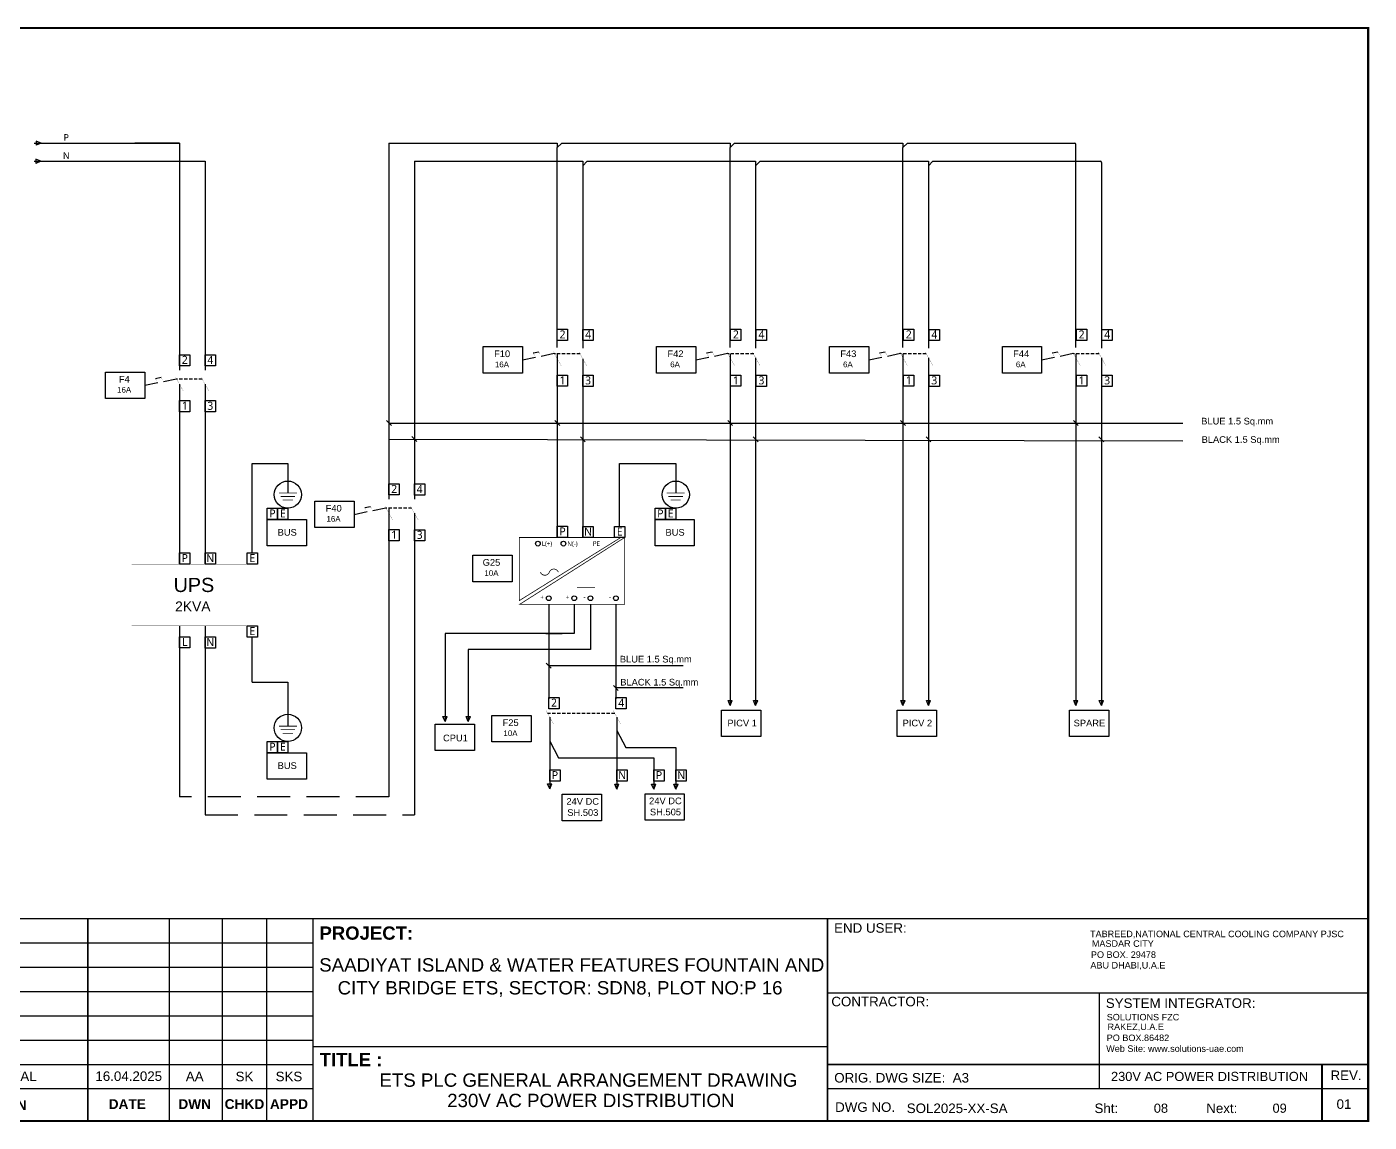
# Model space of a CAD drawing. Header units: inches. Extents: x 100535554 to 201081702, y 63708552 to 127420865.
# Drawn here: x 100545684 to 100546703, y 63709926 to 63710758 of the extents above; entities that cross this region are included whole.
import ezdxf
from ezdxf.enums import TextEntityAlignment as Align

# ---------------------------------------------------------------- set-up
doc = ezdxf.new("R2010")
doc.units = ezdxf.units.IN
doc.header["$MEASUREMENT"] = 0
for name, pattern in [('DASHED', [0.75, 0.5, -0.25]), ('EPLANLINE7', [0]), ('HIDDEN', [0.375, 0.25, -0.125])]:
    doc.linetypes.add(name, pattern=pattern)
doc.layers.add('BORDER', color=7, linetype='Continuous')
doc.layers.add('SYMBOL', color=4, linetype='Continuous')
doc.styles.add('A', font='arial.ttf')
doc.styles.add('ABB', font='arialbd.ttf')
doc.styles.add('MtXpl_Segoe_UI', font='segoeui.ttf')
doc.styles.get("Standard").update_dxf_attribs({"font": 'arial.ttf'})

# ---------------------------------------------------------------- blocks, each defined once
blk = doc.blocks.new('Title Frame_Al Bayt')
at = {"layer": 'BORDER'}
for p, q in [((897.4, -274.9), (1264.8, -274.9)), ((897.4, -293.3), (1264.8, -293.3)), ((897.4, -311.8), (1264.8, -311.8)), ((897.4, -330.3), (1264.8, -330.3)), ((897.4, -348.7), (1264.8, -348.7)), ((897.4, -367.2), (1264.8, -367.2))]:
    blk.add_line(p, q, dxfattribs=at)
at = {"layer": 'BORDER', "const_width": 1.54}
blk.add_lwpolyline([(897.4, 420.3), (897.4, -410.2), (2066.3, -410.2), (2066.3, 420.3)], close=True, dxfattribs=at)
at = {"layer": 'BORDER'}
for points, const_width in [([(899, -256.4), (2066.3, -256.4)], 1.08), ([(929.4, -410.2), (929.4, -256.4)], 1.08), ([(1093.7, -410.2), (1093.7, -256.4)], 1.08), ([(1093.7, -391.8), (1093.7, -256.4)], 1.08), ([(1155.6, -410.2), (1155.6, -256.4)], 1.08), ([(1195.8, -410.2), (1195.8, -256.4)], 1.08), ([(1195.8, -391.8), (1195.8, -256.4)], 1.08), ([(1229.6, -410.2), (1229.6, -256.4)], 1.08), ([(1229.6, -391.8), (1229.6, -256.4)], 1.08), ([(1264.8, -256.4), (1264.8, -410.2)], 1.08), ([(1655.6, -410.2), (1655.6, -256.4)], 1.08), ([(1655.6, -312.9), (2066.3, -312.9)], 0.923), ([(1862.1, -385.6), (1862.1, -312.9)], 0.923), ([(1655.6, -353.7), (1265.2, -353.7)], 1.08), ([(2066.3, -367.2), (1655.6, -367.2)], 1.08), ([(2031.2, -410.2), (2031.2, -367.2)], 1.54), ([(897.4, -385.6), (1264.8, -385.6)], 1.08), ([(2066.3, -385.6), (1655.6, -385.6)], 1.08)]:
    blk.add_lwpolyline(points, dxfattribs=dict(at, const_width=const_width))
for s, height, style, p in [('PROJECT:', 10.07, 'ABB', (1269.7, -272.4)), ('END USER:', 7.25, 'A', (1660.6, -267.1)), ('TABREED,NATIONAL CENTRAL COOLING COMPANY PJSC', 4.93, 'A', (1855, -270.5)), ('MASDAR CITY', 4.93, 'A', (1856.4, -277.8)), ('PO BOX. 29478', 4.93, 'A', (1855.7, -286.2)), ('SAADIYAT ISLAND & WATER FEATURES FOUNTAIN AND', 10.15, 'A', (1269.5, -296.6)), ('ABU DHABI,U.A.E', 4.93, 'A', (1855.3, -294.3)), (' CITY BRIDGE ETS, SECTOR: SDN8, PLOT NO:P 16', 10.15, 'A', (1279.5, -314)), ('CONTRACTOR:', 7.25, 'A', (1658.5, -323)), ('SYSTEM INTEGRATOR:', 7.25, 'A', (1867, -324.2)), ('SOLUTIONS FZC', 4.93, 'A', (1867.7, -333.7)), ('RAKEZ,U.A.E', 4.93, 'A', (1868.3, -341)), ('PO BOX.86482', 4.93, 'A', (1867.7, -349.4)), ('Web Site: www.solutions-uae.com ', 4.93, 'A', (1867.3, -357.6)), ('TITLE :', 10.07, 'ABB', (1269.8, -368.5)), ('ORIG. DWG SIZE:  A3', 7.25, 'A', (1660.7, -380.9)), ('REV.', 7.25, 'A', (2037.7, -379)), ('DWG NO.', 7.25, 'A', (1661.4, -403.2)), ('SOL2025-XX-SA', 7.25, 'A', (1715.8, -404.1)), ('Sht:', 7.25, 'A', (1858.4, -404.1)), ('Next:', 7.25, 'A', (1943.3, -404.1)), ('01', 7.25, 'A', (2042.3, -400.9))]:
    blk.add_text(s, height=height, dxfattribs=dict(at, style=style)).set_placement(p)
for s, height, style, p in [('00', 7.25, 'A', (912.8, -376.9)), ('REV.', 7.46, 'ABB', (914.8, -397.9))]:
    blk.add_text(s, height=height, dxfattribs=dict(at, style=style)).set_placement(p, align=Align.MIDDLE)
for s, height, style, p in [('ISSUED FOR APPROVAL', 7.25, 'A', (995.2, -379.8)), ('16.04.2025', 7.25, 'A', (1124.8, -379.7)), ('AA', 7.25, 'A', (1174.9, -379.9)), ('SK', 7.25, 'A', (1212.7, -379.9)), ('SKS', 7.25, 'A', (1246.5, -379.9)), ('DESCRIPTION', 7.463, 'ABB', (1011.6, -401.8)), ('DATE', 7.46, 'ABB', (1123.7, -401)), ('DWN', 7.46, 'ABB', (1174.9, -401)), ('CHKD', 7.46, 'ABB', (1212.7, -401)), ('APPD', 7.46, 'ABB', (1246.5, -401))]:
    blk.add_text(s, height=height, dxfattribs=dict(at, style=style)).set_placement(p, align=Align.CENTER)
blk = doc.blocks.new('LOOP-TOP-1')
at = {"layer": 'SYMBOL'}
for p, q in [((0, 0), (2, 0)), ((2, 0), (2, -2)), ((2, -2), (4, 0))]:
    blk.add_line(p, q, dxfattribs=at)
blk = doc.blocks.new('ARROW')
at = {"layer": 'SYMBOL', "color": 0, "linetype": 'EPLANLINE7'}
for p, q in [((0, -11.2), (-6.9, 5.1)), ((-6.9, 5.1), (6.9, 5.1)), ((0, 11.2), (0, -11.2)), ((0, -11.2), (6.9, 5.1))]:
    blk.add_line(p, q, dxfattribs=at)

msp = doc.modelspace()

# ---------------------------------------------------------------- linework, layer by layer
at = {"color": 7}
for p, q in [((100545690.853, 63710669.99), (100545799.741, 63710669.985)), ((100545799.741, 63710669.988), (100545799.741, 63710497.449)), ((100545958.788, 63710669.985), (100546083.331, 63710669.985)), ((100545958.788, 63710669.985), (100545958.788, 63710399.393)), ((100546090.092, 63710669.98), (100546214.635, 63710669.98)), ((100546221.396, 63710669.975), (100546345.939, 63710669.975)), ((100546352.7, 63710669.969), (100546479.727, 63710669.969)), ((100545694.583, 63710656.228), (100545819.126, 63710656.223)), ((100545765.515, 63710656.224), (100545819.126, 63710656.224)), ((100545819.126, 63710656.226), (100545819.126, 63710497.449)), ((100545978.173, 63710656.228), (100546102.716, 63710656.223)), ((100545978.173, 63710656.228), (100545978.173, 63710399.393)), ((100546106.097, 63710652.842), (100546106.097, 63710514.241)), ((100546109.477, 63710656.223), (100546234.02, 63710656.217)), ((100546237.401, 63710652.837), (100546237.401, 63710514.236)), ((100546240.781, 63710656.217), (100546365.324, 63710656.212)), ((100546368.705, 63710652.842), (100546368.705, 63710514.241)), ((100546372.085, 63710656.212), (100546499.113, 63710656.207)), ((100546500.009, 63710655.311), (100546500.009, 63710514.225)), ((100546086.711, 63710509.949), (100546086.711, 63710370.371)), ((100546218.015, 63710509.961), (100546218.015, 63710247.902)), ((100546349.319, 63710509.951), (100546349.319, 63710247.897)), ((100546480.623, 63710509.945), (100546480.623, 63710247.892)), ((100546106.097, 63710506.206), (100546106.097, 63710370.371)), ((100546237.401, 63710506.915), (100546237.401, 63710247.902)), ((100546368.705, 63710506.915), (100546368.705, 63710247.897)), ((100546500.009, 63710506.915), (100546500.009, 63710247.892)), ((100545799.741, 63710486.881), (100545799.741, 63710350.171)), ((100545819.126, 63710486.881), (100545819.126, 63710350.171)), ((100545958.785, 63710457.363), (100546561.96, 63710457.363)), ((100545958.788, 63710445.195), (100546561.96, 63710443.861)), ((100545958.788, 63710392.58), (100545958.788, 63710173.42)), ((100545978.173, 63710388.825), (100545978.173, 63710159.656)), ((100546080.219, 63710319.649), (100546080.219, 63710247.908)), ((100546099.604, 63710319.649), (100546099.604, 63710297.579)), ((100546111.883, 63710319.649), (100546111.883, 63710285.299)), ((100546131.269, 63710319.649), (100546131.269, 63710247.908)), ((100545799.741, 63710303.247), (100545799.741, 63710173.411)), ((100545819.126, 63710303.247), (100545819.126, 63710159.656))]:
    msp.add_line(p, q, dxfattribs=at)
for p, q in [((100545799.741, 63710669.985), (100545765.71, 63710669.985)), ((100546086.711, 63710514.811), (100546086.711, 63710666.605)), ((100546218.015, 63710514.806), (100546218.015, 63710666.599)), ((100546349.319, 63710514.811), (100546349.319, 63710666.605)), ((100546480.623, 63710514.796), (100546480.623, 63710669.073)), ((100546060.306, 63710505.366), (100546070.206, 63710507.457)), ((100546068.429, 63710510.63), (100546072.717, 63710511.424)), ((100546074.495, 63710508.251), (100546084.395, 63710510.341)), ((100546192.007, 63710505.366), (100546201.907, 63710507.457)), ((100546200.13, 63710510.63), (100546204.418, 63710511.424)), ((100546206.196, 63710508.251), (100546216.096, 63710510.341)), ((100546323.311, 63710505.366), (100546333.211, 63710507.457)), ((100546331.434, 63710510.63), (100546335.722, 63710511.424)), ((100546337.5, 63710508.251), (100546347.4, 63710510.341)), ((100546454.615, 63710505.366), (100546464.515, 63710507.457)), ((100546462.738, 63710510.63), (100546467.026, 63710511.424)), ((100546468.804, 63710508.251), (100546478.704, 63710510.341)), ((100545773.336, 63710486.041), (100545783.236, 63710488.131)), ((100545781.458, 63710491.305), (100545785.746, 63710492.099)), ((100545787.524, 63710488.926), (100545797.424, 63710491.016)), ((100545854.943, 63710358.663), (100545854.943, 63710426.621)), ((100545854.943, 63710426.621), (100545882.054, 63710426.621)), ((100545882.054, 63710426.621), (100545882.054, 63710404.269)), ((100546134.065, 63710378.862), (100546134.065, 63710426.621)), ((100546134.065, 63710426.621), (100546176.687, 63710426.621)), ((100546176.687, 63710426.621), (100546176.687, 63710404.269)), ((100545932.383, 63710387.984), (100545942.283, 63710390.075)), ((100545940.505, 63710393.248), (100545944.793, 63710394.042)), ((100545946.571, 63710390.869), (100545956.471, 63710392.96)), ((100545854.943, 63710260.494), (100545854.943, 63710294.756)), ((100546099.604, 63710297.579), (100546001.448, 63710297.579)), ((100546001.448, 63710297.579), (100546001.448, 63710235.809)), ((100546078.1, 63710297.579), (100546090.379, 63710297.579)), ((100546111.883, 63710285.299), (100546019.088, 63710285.299)), ((100546019.088, 63710285.299), (100546019.088, 63710235.892)), ((100546131.269, 63710273.02), (100546080.219, 63710273.02)), ((100546182.319, 63710273.02), (100546131.269, 63710273.02)), ((100545854.943, 63710260.494), (100545882.054, 63710260.494)), ((100545882.054, 63710260.494), (100545882.054, 63710227.063)), ((100546182.319, 63710256.083), (100546131.269, 63710256.083)), ((100546080.927, 63710233.995), (100546080.927, 63710184.587)), ((100546131.977, 63710233.922), (100546131.977, 63710184.515)), ((100546131.977, 63710223.767), (100546138.783, 63710210.966)), ((100546080.927, 63710215.711), (100546087.733, 63710202.91)), ((100546087.733, 63710202.91), (100546159.941, 63710202.91)), ((100546138.783, 63710210.966), (100546176.87, 63710210.966)), ((100546159.941, 63710202.91), (100546159.941, 63710184.515)), ((100546176.87, 63710210.966), (100546176.87, 63710184.515))]:
    msp.add_line(p, q)
at = {"color": 7, "linetype": 'DASHED', "ltscale": 5}
for p, q in [((100546103.993, 63710509.961), (100546084.63, 63710509.921)), ((100546235.918, 63710509.961), (100546216.386, 63710509.961)), ((100546366.998, 63710509.961), (100546347.613, 63710509.961)), ((100546498.302, 63710509.961), (100546478.917, 63710509.961)), ((100545817.023, 63710490.636), (100545797.637, 63710490.636)), ((100545976.07, 63710392.58), (100545956.684, 63710392.58)), ((100546130.396, 63710236.745), (100546079.388, 63710236.741))]:
    msp.add_line(p, q, dxfattribs=at)
at = {"color": 7, "lineweight": 13}
for p, q in [((100545960.66, 63710455.488), (100545956.916, 63710459.232)), ((100546088.584, 63710455.482), (100546084.839, 63710459.227)), ((100546219.888, 63710455.477), (100546216.143, 63710459.221)), ((100546351.192, 63710455.472), (100546347.447, 63710459.216)), ((100546482.496, 63710455.467), (100546478.751, 63710459.211)), ((100545980.045, 63710443.28), (100545976.301, 63710447.024)), ((100546107.969, 63710443.076), (100546104.225, 63710446.82)), ((100546239.273, 63710443.071), (100546235.529, 63710446.815)), ((100546370.577, 63710443.065), (100546366.833, 63710446.81)), ((100546501.881, 63710443.06), (100546498.137, 63710446.804)), ((100546082.012, 63710271.227), (100546078.267, 63710274.972)), ((100546133.062, 63710254.291), (100546129.317, 63710258.035))]:
    msp.add_line(p, q, dxfattribs=at)
at = {"color": 7, "linetype": 'HIDDEN', "ltscale": 100}
for p, q in [((100545958.788, 63710173.42), (100545799.741, 63710173.411)), ((100545819.126, 63710159.656), (100545978.173, 63710159.656))]:
    msp.add_line(p, q, dxfattribs=at)
for points in [[(100546086.711, 63710528.602), (100546094.564, 63710528.602), (100546094.564, 63710520.111), (100546086.711, 63710520.111)], [(100546106.097, 63710528.53), (100546113.949, 63710528.53), (100546113.949, 63710520.039), (100546106.097, 63710520.039)], [(100546218.412, 63710528.602), (100546226.265, 63710528.602), (100546226.265, 63710520.111), (100546218.412, 63710520.111)], [(100546237.798, 63710528.53), (100546245.65, 63710528.53), (100546245.65, 63710520.039), (100546237.798, 63710520.039)], [(100546349.716, 63710528.602), (100546357.569, 63710528.602), (100546357.569, 63710520.111), (100546349.716, 63710520.111)], [(100546369.102, 63710528.53), (100546376.954, 63710528.53), (100546376.954, 63710520.039), (100546369.102, 63710520.039)], [(100546481.02, 63710528.602), (100546488.873, 63710528.602), (100546488.873, 63710520.111), (100546481.02, 63710520.111)], [(100546500.406, 63710528.53), (100546508.258, 63710528.53), (100546508.258, 63710520.039), (100546500.406, 63710520.039)], [(100545799.741, 63710509.277), (100545807.593, 63710509.277), (100545807.593, 63710500.786), (100545799.741, 63710500.786)], [(100545819.126, 63710509.205), (100545826.979, 63710509.205), (100545826.979, 63710500.714), (100545819.126, 63710500.714)], [(100546030.474, 63710515.396), (100546060.306, 63710515.396), (100546060.306, 63710495.336), (100546030.474, 63710495.336)], [(100546162.175, 63710515.396), (100546192.007, 63710515.396), (100546192.007, 63710495.336), (100546162.175, 63710495.336)], [(100546293.479, 63710515.396), (100546323.311, 63710515.396), (100546323.311, 63710495.336), (100546293.479, 63710495.336)], [(100546424.783, 63710515.396), (100546454.615, 63710515.396), (100546454.615, 63710495.336), (100546424.783, 63710495.336)], [(100545743.504, 63710496.071), (100545773.336, 63710496.071), (100545773.336, 63710476.011), (100545743.504, 63710476.011)], [(100546086.711, 63710493.786), (100546094.564, 63710493.786), (100546094.564, 63710485.295), (100546086.711, 63710485.295)], [(100546106.097, 63710493.714), (100546113.949, 63710493.714), (100546113.949, 63710485.223), (100546106.097, 63710485.223)], [(100546218.412, 63710493.786), (100546226.265, 63710493.786), (100546226.265, 63710485.295), (100546218.412, 63710485.295)], [(100546237.798, 63710493.714), (100546245.65, 63710493.714), (100546245.65, 63710485.223), (100546237.798, 63710485.223)], [(100546349.716, 63710493.786), (100546357.569, 63710493.786), (100546357.569, 63710485.295), (100546349.716, 63710485.295)], [(100546369.102, 63710493.714), (100546376.954, 63710493.714), (100546376.954, 63710485.223), (100546369.102, 63710485.223)], [(100546481.02, 63710493.786), (100546488.873, 63710493.786), (100546488.873, 63710485.295), (100546481.02, 63710485.295)], [(100546500.406, 63710493.714), (100546508.258, 63710493.714), (100546508.258, 63710485.223), (100546500.406, 63710485.223)], [(100545799.741, 63710474.461), (100545807.593, 63710474.461), (100545807.593, 63710465.97), (100545799.741, 63710465.97)], [(100545819.126, 63710474.389), (100545826.979, 63710474.389), (100545826.979, 63710465.897), (100545819.126, 63710465.897)], [(100545958.788, 63710411.22), (100545966.64, 63710411.22), (100545966.64, 63710402.729), (100545958.788, 63710402.729)], [(100545978.173, 63710411.148), (100545986.026, 63710411.148), (100545986.026, 63710402.657), (100545978.173, 63710402.657)], [(100545902.551, 63710398.014), (100545932.383, 63710398.014), (100545932.383, 63710377.955), (100545902.551, 63710377.955)], [(100545866.349, 63710392.601), (100545874.202, 63710392.601), (100545874.202, 63710384.109), (100545866.349, 63710384.109)], [(100545874.202, 63710392.601), (100545882.054, 63710392.601), (100545882.054, 63710384.109), (100545874.202, 63710384.109)], [(100546160.981, 63710392.601), (100546168.834, 63710392.601), (100546168.834, 63710384.109), (100546160.981, 63710384.109)], [(100546168.834, 63710392.601), (100546176.687, 63710392.601), (100546176.687, 63710384.109), (100546168.834, 63710384.109)], [(100545866.349, 63710384.109), (100545896.181, 63710384.109), (100545896.181, 63710364.05), (100545866.349, 63710364.05)], [(100545958.788, 63710376.404), (100545966.64, 63710376.404), (100545966.64, 63710367.913), (100545958.788, 63710367.913)], [(100545978.173, 63710376.332), (100545986.026, 63710376.332), (100545986.026, 63710367.841), (100545978.173, 63710367.841)], [(100546086.711, 63710378.934), (100546094.564, 63710378.934), (100546094.564, 63710370.443), (100546086.711, 63710370.443)], [(100546106.097, 63710378.862), (100546113.949, 63710378.862), (100546113.949, 63710370.371), (100546106.097, 63710370.371)], [(100546130.139, 63710378.862), (100546137.992, 63710378.862), (100546137.992, 63710370.371), (100546130.139, 63710370.371)], [(100546160.981, 63710384.109), (100546190.814, 63710384.109), (100546190.814, 63710364.05), (100546160.981, 63710364.05)], [(100545799.741, 63710358.735), (100545807.593, 63710358.735), (100545807.593, 63710350.243), (100545799.741, 63710350.243)], [(100545819.126, 63710358.663), (100545826.979, 63710358.663), (100545826.979, 63710350.171), (100545819.126, 63710350.171)], [(100545851.017, 63710358.663), (100545858.87, 63710358.663), (100545858.87, 63710350.171), (100545851.017, 63710350.171)], [(100546022.515, 63710356.881), (100546052.347, 63710356.881), (100546052.347, 63710336.822), (100546022.515, 63710336.822)], [(100545851.017, 63710303.247), (100545858.87, 63710303.247), (100545858.87, 63710294.756), (100545851.017, 63710294.756)], [(100545799.741, 63710294.959), (100545807.593, 63710294.959), (100545807.593, 63710286.467), (100545799.741, 63710286.467)], [(100545819.126, 63710294.886), (100545826.979, 63710294.886), (100545826.979, 63710286.395), (100545819.126, 63710286.395)], [(100546080.219, 63710248.815), (100546088.071, 63710248.815), (100546088.071, 63710240.324), (100546080.219, 63710240.324)], [(100546131.269, 63710248.743), (100546139.121, 63710248.743), (100546139.121, 63710240.252), (100546131.269, 63710240.252)], [(100546036.971, 63710235.148), (100546066.803, 63710235.148), (100546066.803, 63710215.089), (100546036.971, 63710215.089)], [(100546211.469, 63710239.235), (100546241.301, 63710239.235), (100546241.301, 63710219.176), (100546211.469, 63710219.176)], [(100546345.018, 63710239.235), (100546374.85, 63710239.235), (100546374.85, 63710219.176), (100546345.018, 63710219.176)], [(100546475.844, 63710239.235), (100546505.676, 63710239.235), (100546505.676, 63710219.176), (100546475.844, 63710219.176)], [(100545993.882, 63710228.542), (100546023.714, 63710228.542), (100546023.714, 63710208.483), (100545993.882, 63710208.483)], [(100545866.349, 63710215.401), (100545874.202, 63710215.401), (100545874.202, 63710206.91), (100545866.349, 63710206.91)], [(100545874.202, 63710215.401), (100545882.054, 63710215.401), (100545882.054, 63710206.91), (100545874.202, 63710206.91)], [(100545866.349, 63710206.91), (100545896.181, 63710206.91), (100545896.181, 63710186.851), (100545866.349, 63710186.851)], [(100546080.927, 63710193.802), (100546088.779, 63710193.802), (100546088.779, 63710185.311), (100546080.927, 63710185.311)], [(100546131.977, 63710193.802), (100546139.83, 63710193.802), (100546139.83, 63710185.311), (100546131.977, 63710185.311)], [(100546159.941, 63710193.802), (100546167.794, 63710193.802), (100546167.794, 63710185.311), (100546159.941, 63710185.311)], [(100546176.87, 63710193.802), (100546184.722, 63710193.802), (100546184.722, 63710185.311), (100546176.87, 63710185.311)], [(100546090.522, 63710175.323), (100546120.354, 63710175.323), (100546120.354, 63710155.263), (100546090.522, 63710155.263)], [(100546153.345, 63710175.732), (100546183.177, 63710175.732), (100546183.177, 63710155.673), (100546153.345, 63710155.673)]]:
    msp.add_lwpolyline(points, close=True)
at = {"color": 0}
for points, const_width in [([(100546070.206, 63710507.457), (100546068.429, 63710510.63), (100546070.206, 63710507.457)], 0.136), ([(100546074.495, 63710508.251), (100546072.717, 63710511.424), (100546074.495, 63710508.251)], 0.136), ([(100546088.841, 63710502.406), (100546083.788, 63710511.424), (100546089.635, 63710500.989)], 0.136), ([(100546108.226, 63710502.406), (100546103.174, 63710511.424), (100546109.02, 63710500.989)], 0.136), ([(100546201.907, 63710507.457), (100546200.13, 63710510.63), (100546201.907, 63710507.457)], 0.136), ([(100546206.196, 63710508.251), (100546204.418, 63710511.424), (100546206.196, 63710508.251)], 0.136), ([(100546220.542, 63710502.406), (100546215.489, 63710511.424), (100546221.336, 63710500.989)], 0.136), ([(100546239.927, 63710502.406), (100546234.875, 63710511.424), (100546240.721, 63710500.989)], 0.136), ([(100546333.211, 63710507.457), (100546331.434, 63710510.63), (100546333.211, 63710507.457)], 0.136), ([(100546337.5, 63710508.251), (100546335.722, 63710511.424), (100546337.5, 63710508.251)], 0.136), ([(100546351.846, 63710502.406), (100546346.793, 63710511.424), (100546352.64, 63710500.989)], 0.136), ([(100546371.231, 63710502.406), (100546366.179, 63710511.424), (100546372.025, 63710500.989)], 0.136), ([(100546464.515, 63710507.457), (100546462.738, 63710510.63), (100546464.515, 63710507.457)], 0.136), ([(100546468.804, 63710508.251), (100546467.026, 63710511.424), (100546468.804, 63710508.251)], 0.136), ([(100546483.15, 63710502.406), (100546478.097, 63710511.424), (100546483.944, 63710500.989)], 0.136), ([(100546502.535, 63710502.406), (100546497.483, 63710511.424), (100546503.329, 63710500.989)], 0.136), ([(100545783.236, 63710488.131), (100545781.458, 63710491.305), (100545783.236, 63710488.131)], 0.136), ([(100545787.524, 63710488.926), (100545785.746, 63710492.099), (100545787.524, 63710488.926)], 0.136), ([(100545801.87, 63710483.081), (100545796.818, 63710492.099), (100545802.664, 63710481.664)], 0.136), ([(100545821.256, 63710483.081), (100545816.203, 63710492.099), (100545822.05, 63710481.664)], 0.136), ([(100545875.238, 63710404.262), (100545888.871, 63710404.262)], 0.582), ([(100545876.545, 63710401.556), (100545887.564, 63710401.556)], 0.582), ([(100545878.194, 63710398.849), (100545885.915, 63710398.849)], 0.582), ([(100546169.87, 63710404.262), (100546183.503, 63710404.262)], 0.582), ([(100546171.177, 63710401.556), (100546182.196, 63710401.556)], 0.582), ([(100546172.826, 63710398.849), (100546180.547, 63710398.849)], 0.582), ([(100545942.283, 63710390.075), (100545940.505, 63710393.248), (100545942.283, 63710390.075)], 0.136), ([(100545946.571, 63710390.869), (100545944.793, 63710394.042), (100545946.571, 63710390.869)], 0.136), ([(100545960.917, 63710385.024), (100545955.865, 63710394.042), (100545961.711, 63710383.607)], 0.136), ([(100545980.303, 63710385.024), (100545975.25, 63710394.042), (100545981.097, 63710383.607)], 0.136), ([(100546101.639, 63710332.485), (100546115.271, 63710332.485)], 0.582), ([(100546083.056, 63710230.194), (100546078.004, 63710239.212), (100546083.85, 63710228.777)], 0.136), ([(100546134.107, 63710230.122), (100546129.054, 63710239.14), (100546134.9, 63710228.705)], 0.136), ([(100545875.238, 63710227.063), (100545888.871, 63710227.063)], 0.582), ([(100545876.545, 63710224.356), (100545887.564, 63710224.356)], 0.582), ([(100545878.194, 63710221.65), (100545885.915, 63710221.65)], 0.582)]:
    msp.add_lwpolyline(points, dxfattribs=dict(at, const_width=const_width))
at = {"color": 0, "const_width": 0.582}
for points in [[(100546137.87, 63710370.371), (100546137.87, 63710319.649), (100546058.206, 63710319.649)], [(100546057.904, 63710322.495), (100546057.904, 63710370.371), (100546134.904, 63710370.371)]]:
    msp.add_lwpolyline(points, close=True, dxfattribs=at)
at = {"color": 7, "const_width": 0.136}
msp.add_lwpolyline([(100545763.364, 63710303.247), (100545859.1, 63710303.247), (100545859.1, 63710350.171), (100545763.364, 63710350.171)], close=True, dxfattribs=at)
at = {"color": 0, "const_width": 0.582}
for points in [[(100546073.887, 63710344.045, 0.6786032), (100546080.704, 63710344.045, -3.19312488)], [(100546087.52, 63710344.045, 0.69793156), (100546080.704, 63710344.045, -3.19312488)]]:
    msp.add_lwpolyline(points, format="xyb", dxfattribs=at)
for centre, radius in [((100545882.054, 63710402.947), 10.346), ((100546176.687, 63710402.947), 10.346), ((100546111.883, 63710324.278), 1.818), ((100546131.242, 63710324.278), 1.818), ((100545882.054, 63710225.747), 10.346)]:
    msp.add_circle(centre, radius)
at = {"color": 0}
for centre in [(100546071.978, 63710365.742), (100546091.366, 63710365.742), (100546080.219, 63710324.278), (100546099.604, 63710324.278)]:
    msp.add_circle(centre, 1.818, dxfattribs=at)
msp.add_arc((100546479.727, 63710669.073), 0.896, 0, 90)
at = {"color": 7}
msp.add_arc((100546499.113, 63710655.311), 0.896, 0, 89.997584, dxfattribs=at)

# ---------------------------------------------------------------- block references
at = {"xscale": -0.2329299072, "yscale": 0.2329299072, "zscale": 0.2329299072, "rotation": 90}
for p in [(100545692.047, 63710669.985), (100545691.852, 63710656.224)]:
    msp.add_blockref('ARROW', p, dxfattribs=at)
at = {"color": 7, "xscale": 1.690219415808, "yscale": 1.690219415808, "zscale": 1.690219415808}
for p in [(100546083.331, 63710669.985), (100546214.635, 63710669.98), (100546345.939, 63710669.975), (100546102.716, 63710656.223), (100546234.02, 63710656.217), (100546365.324, 63710656.212)]:
    msp.add_blockref('LOOP-TOP-1', p, dxfattribs=at)
at = {"xscale": 0.2329299072, "yscale": 0.2329299072, "zscale": 0.2329299072}
for p in [(100546218.015, 63710245.3), (100546237.401, 63710245.298), (100546349.319, 63710245.295), (100546368.705, 63710245.293), (100546480.623, 63710245.29), (100546500.009, 63710245.288), (100546001.448, 63710233.21), (100546019.088, 63710233.293), (100546080.927, 63710181.988), (100546131.977, 63710181.916), (100546159.941, 63710181.916), (100546176.87, 63710181.916)]:
    msp.add_blockref('ARROW', p, dxfattribs=at)
at = {"layer": 'BORDER'}
msp.add_blockref('Title Frame_Al Bayt', (100544636.382, 63710337.253), dxfattribs=at)

# ---------------------------------------------------------------- texts
at = {"color": 7, "style": 'MtXpl_Segoe_UI'}
for s, p in [('P', (100545713.704, 63710674.291)), ('N', (100545713.704, 63710660.531))]:
    msp.add_text(s, height=5.065, dxfattribs=at).set_placement(p, align=Align.MIDDLE_CENTER)
for s, height, style, p in [('2', 6.078, 'MtXpl_Segoe_UI', (100546090.724, 63710524.675)), ('4', 6.078, 'MtXpl_Segoe_UI', (100546110.11, 63710524.603)), ('2', 6.078, 'MtXpl_Segoe_UI', (100546222.425, 63710524.675)), ('4', 6.078, 'MtXpl_Segoe_UI', (100546241.811, 63710524.603)), ('2', 6.078, 'MtXpl_Segoe_UI', (100546353.729, 63710524.675)), ('4', 6.078, 'MtXpl_Segoe_UI', (100546373.115, 63710524.603)), ('2', 6.078, 'MtXpl_Segoe_UI', (100546485.033, 63710524.675)), ('4', 6.078, 'MtXpl_Segoe_UI', (100546504.419, 63710524.603)), ('2', 6.078, 'MtXpl_Segoe_UI', (100545803.754, 63710505.35)), ('4', 6.078, 'MtXpl_Segoe_UI', (100545823.139, 63710505.278)), ('1', 6.078, 'MtXpl_Segoe_UI', (100546090.724, 63710489.859)), ('3', 6.078, 'MtXpl_Segoe_UI', (100546110.11, 63710489.787)), ('1', 6.078, 'MtXpl_Segoe_UI', (100546222.425, 63710489.859)), ('3', 6.078, 'MtXpl_Segoe_UI', (100546241.811, 63710489.787)), ('1', 6.078, 'MtXpl_Segoe_UI', (100546353.729, 63710489.859)), ('3', 6.078, 'MtXpl_Segoe_UI', (100546373.115, 63710489.787)), ('1', 6.078, 'MtXpl_Segoe_UI', (100546485.033, 63710489.859)), ('3', 6.078, 'MtXpl_Segoe_UI', (100546504.419, 63710489.787)), ('1', 6.078, 'MtXpl_Segoe_UI', (100545803.754, 63710470.534)), ('3', 6.078, 'MtXpl_Segoe_UI', (100545823.139, 63710470.462)), ('2', 6.078, 'MtXpl_Segoe_UI', (100545962.801, 63710407.293)), ('4', 6.078, 'MtXpl_Segoe_UI', (100545982.186, 63710407.221)), ('P', 6.078, 'MtXpl_Segoe_UI', (100545870.362, 63710388.674)), ('E', 6.078, 'MtXpl_Segoe_UI', (100545878.215, 63710388.674)), ('P', 6.078, 'MtXpl_Segoe_UI', (100546164.994, 63710388.674)), ('E', 6.078, 'MtXpl_Segoe_UI', (100546172.847, 63710388.674)), ('1', 6.078, 'MtXpl_Segoe_UI', (100545962.801, 63710372.477)), ('3', 6.078, 'MtXpl_Segoe_UI', (100545982.186, 63710372.405)), ('P', 6.078, 'MtXpl_Segoe_UI', (100546090.724, 63710375.007)), ('N', 6.078, 'MtXpl_Segoe_UI', (100546110.11, 63710374.935)), ('E', 6.078, 'MtXpl_Segoe_UI', (100546134.152, 63710374.935)), ('P', 6.078, 'MtXpl_Segoe_UI', (100545803.754, 63710354.807)), ('N', 6.078, 'MtXpl_Segoe_UI', (100545823.139, 63710354.735)), ('E', 6.078, 'MtXpl_Segoe_UI', (100545855.03, 63710354.735)), ('L', 6.078, 'MtXpl_Segoe_UI', (100545803.754, 63710291.031)), ('N', 6.078, 'MtXpl_Segoe_UI', (100545823.139, 63710290.959)), ('E', 6.078, 'MtXpl_Segoe_UI', (100545855.03, 63710299.32)), ('2', 6.078, 'MtXpl_Segoe_UI', (100546084.232, 63710244.888)), ('4', 6.078, 'MtXpl_Segoe_UI', (100546135.282, 63710244.816)), ('P', 6.078, 'MtXpl_Segoe_UI', (100545870.362, 63710211.474)), ('E', 6.078, 'MtXpl_Segoe_UI', (100545878.215, 63710211.474)), ('P', 6.078, 'MtXpl_Segoe_UI', (100546084.94, 63710189.875)), ('N', 6.078, 'MtXpl_Segoe_UI', (100546135.99, 63710189.875)), ('P', 6.078, 'MtXpl_Segoe_UI', (100546163.954, 63710189.875)), ('N', 6.078, 'MtXpl_Segoe_UI', (100546180.883, 63710189.875)), ('230V AC POWER DISTRIBUTION', 6.96131, 'A', (100546582.165, 63709960.987)), ('08', 6.9613, 'A', (100546545.249, 63709936.861)), ('09', 6.9613, 'A', (100546635.447, 63709936.861))]:
    msp.add_text(s, height=height, dxfattribs=dict(style=style)).set_placement(p, align=Align.MIDDLE_CENTER)
at = {"color": 0, "style": 'MtXpl_Segoe_UI'}
for s, p in [('L(+)', (100546074.952, 63710365.742)), ('N(-)', (100546094.339, 63710365.742)), ('PE', (100546113.727, 63710365.742))]:
    msp.add_text(s, height=3.4939, dxfattribs=at).set_placement(p, align=Align.MIDDLE_LEFT)
for s, p in [('+', (100546076.482, 63710325.073)), ('+', (100546095.868, 63710325.073)), ('-', (100546108.113, 63710325.073)), ('-', (100546127.472, 63710325.073))]:
    msp.add_text(s, height=3.494, dxfattribs=at).set_placement(p, align=Align.MIDDLE_RIGHT)
at = {"char_height": 5.06483, "attachment_point": 1}
for s, insert, width in [('\\pi7.4156;F10\\P\\pi8.0289;{\\H0.8493x;16A}', (100546031.293, 63710512.508), 26.10448), ('\\pi7.4329;F42\\P\\pi9.4857;{\\H0.8493x;6A}', (100546162.994, 63710512.508), 26.10448), ('\\pi7.407;F43\\P\\pi9.4857;{\\H0.8493x;6A}', (100546294.298, 63710512.508), 26.10448), ('\\pi7.4174;F44\\P\\pi9.4857;{\\H0.8493x;6A}', (100546425.602, 63710512.508), 26.10448), ('\\pi9.3849;F4\\P\\pi8.0289;{\\H0.8493x;16A}', (100545744.323, 63710493.183), 26.10448), ('\\pi0.45474;BLUE 1.5 Sq.mm', (100546575.389, 63710461.325), 54.59464), ('\\pi3.293;BLACK 1.5 Sq.mm ', (100546572.855, 63710447.358), 64.99053), ('\\pi7.4156;F40\\P\\pi8.0289;{\\H0.8493x;16A}', (100545903.37, 63710395.127), 26.10448), ('\\pi6.222;BUS', (100545868.061, 63710376.836), 26.10448), ('\\pi6.222;BUS', (100546162.693, 63710376.836), 26.10448), ('\\pi6.6953;G25\\P\\pi8.0289;{\\H0.8493x;10A}', (100546023.334, 63710353.994), 26.10448), ('\\pi-1.4101;{\\H2.1233x;UPS\\P\\pi-0.24741;\\H0.7x;2KVA}', (100545796.658, 63710339.73), 26.10448), ('\\pi0.45474;BLUE 1.5 Sq.mm', (100546133.767, 63710280.511), 54.59464), ('\\pi3.293;BLACK 1.5 Sq.mm ', (100546131.233, 63710263.015), 64.99053), ('\\pi7.388;F25\\P\\pi8.0289;{\\H0.8493x;10A}', (100546037.79, 63710232.261), 26.10448), ('\\pi2.7671;PICV 1', (100546213.181, 63710231.962), 26.10448), ('\\pi2.3042;PICV 2', (100546346.73, 63710231.962), 26.10448), ('\\pi1.4076;SPARE', (100546477.556, 63710231.962), 26.10448), ('\\pi4.441;CPU1', (100545995.497, 63710220.64), 26.10448), ('\\pi6.222;BUS', (100545868.061, 63710199.637), 26.10448), ('\\pi0.90839;24V DC\\P\\pi1.5717;SH.503', (100546092.739, 63710172.427), 26.10448), ('\\pi0.90839;24V DC\\P\\pi1.5527;SH.505', (100546155.562, 63710172.837), 26.10448)]:
    msp.add_mtext(s, dxfattribs=dict(at, insert=insert, width=width))
at = {"layer": 'BORDER', "style": 'A'}
for s, p in [('ETS PLC GENERAL ARRANGEMENT DRAWING', (100545951.622, 63709953.114)), ('230V AC POWER DISTRIBUTION', (100546003.081, 63709937.646))]:
    msp.add_text(s, height=10.15, dxfattribs=at).set_placement(p)

doc.saveas('drawing.dxf')
